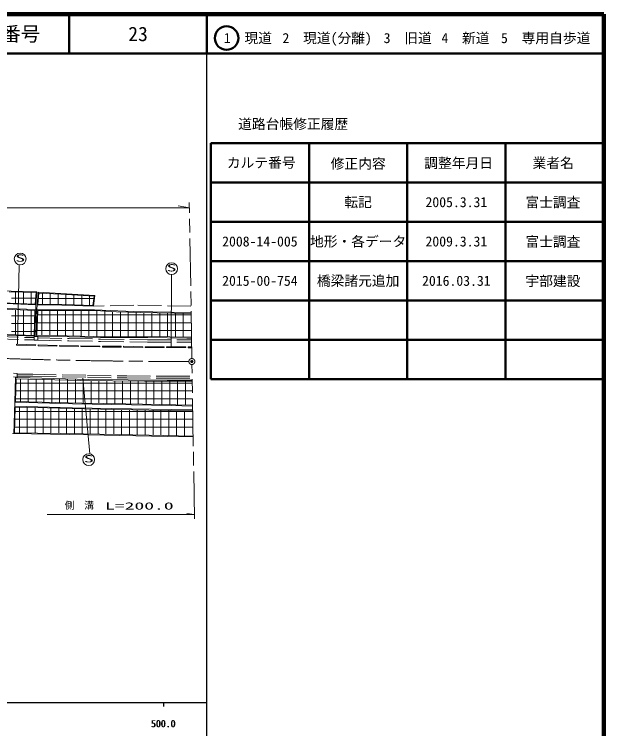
# Model space of a CAD drawing. Units: millimetres, scale not verified. Extents: x 40000 to 680000, y 20000 to 380000.
# Drawn here: x 529998 to 680000, y 198357 to 380000 of the extents above; entities that cross this region are included whole.
import ezdxf
from ezdxf.enums import TextEntityAlignment as Align

# ---------------------------------------------------------------- set-up
doc = ezdxf.new("R2010")
doc.units = ezdxf.units.MM
doc.header["$LTSCALE"] = 1000
doc.header["$PDMODE"] = 32
doc.header["$PDSIZE"] = 500
doc.linetypes.add('CHAIN', pattern=[18.5, 12, -1.5, 3.5, -1.5])
doc.linetypes.add('DASHED', pattern=[7.5, 6, -1.5])
for name, color, linetype, lineweight in [('M-BGD', 7, 'Continuous', 13), ('M-BMK', 2, 'CHAIN', 13), ('M-STR-HTXT', 7, 'Continuous', 13), ('M-TTL', 2, 'Continuous', 140), ('M-TTL-BAND', 7, 'Continuous', 25), ('M-TTL-FRAM', 2, 'Continuous', 50), ('M-TTL-LINE', 7, 'Continuous', 50)]:
    doc.layers.add(name, color=color, linetype=linetype, lineweight=lineweight)
doc.layers.add('M-OTRS', color=6, linetype='Continuous')
doc.layers.add('M-TTL-TXT', color=7, linetype='Continuous')
doc.styles.add('ＭＳ ゴシック', font='')
doc.styles.get('ＭＳ ゴシック').set_extended_font_data('MS Gothic')

msp = doc.modelspace()

# ---------------------------------------------------------------- linework, layer by layer
at = {"layer": 'M-BGD', "linetype": 'CHAIN'}
for p, q in [((575206, 292488), (574539, 332146)), ((575859, 251739), (575199, 290967))]:
    msp.add_line(p, q, dxfattribs=at)
at = {"layer": 'M-BGD'}
for p, q in [((535772, 309403), (518115, 309982)), ((535605, 309226), (528660, 309461)), ((530308, 309405), (530308, 306487)), ((532308, 309338), (532308, 306410)), ((534308, 309270), (534308, 306332)), ((535328, 306293), (535605, 309226)), ((535497, 306155), (535772, 309403)), ((535796, 306129), (536070, 309378)), ((536249, 309132), (535986, 306330)), ((536070, 309378), (550485, 308542)), ((541806, 308837), (536249, 309132)), ((537152, 309084), (537152, 306307)), ((539152, 308978), (539152, 306267)), ((541152, 308872), (541152, 306226)), ((550291, 308311), (541806, 308837)), ((529308, 307794), (531308, 307794)), ((531308, 307794), (533308, 307794)), ((533308, 307794), (535470, 307794)), ((536119, 307754), (538152, 307754)), ((538152, 307754), (540152, 307754)), ((540152, 307754), (542152, 307754)), ((542152, 307754), (544152, 307754)), ((543152, 308753), (543152, 306183)), ((544152, 307754), (546152, 307754)), ((545152, 308630), (545152, 306109)), ((546152, 307754), (548152, 307754)), ((547152, 308506), (547152, 306034)), ((548152, 307754), (550229, 307754)), ((549152, 308382), (549152, 305960)), ((550028, 305927), (550291, 308311)), ((550485, 308542), (550175, 305765)), ((522077, 305455), (535450, 304942)), ((522124, 306655), (535496, 306141)), ((535232, 304714), (523171, 305175)), ((526804, 306623), (535328, 306293)), ((535450, 304942), (535496, 306141)), ((535750, 304930), (535796, 306129)), ((535796, 306129), (542058, 306027)), ((535986, 306330), (542980, 306190)), ((542058, 306027), (550175, 305765)), ((542980, 306190), (550028, 305927)), ((529313, 303365), (531313, 303365)), ((530313, 304902), (530313, 302365)), ((531313, 303365), (533313, 303365)), ((532313, 304825), (532313, 302365)), ((533313, 303365), (535196, 303365)), ((534313, 304749), (534313, 302365)), ((535063, 298338), (535232, 304714)), ((535450, 304942), (535235, 298031)), ((535750, 304932), (535535, 298021)), ((541971, 304898), (535750, 304930)), ((536013, 304657), (535780, 298394)), ((535973, 303585), (538006, 303585)), ((536013, 304657), (550562, 304657)), ((537006, 304657), (537006, 302585)), ((538006, 303585), (540006, 303585)), ((539006, 304657), (539006, 302585)), ((540006, 303585), (542006, 303585)), ((541006, 304657), (541006, 302585)), ((550452, 304844), (541971, 304898)), ((542006, 303585), (544006, 303585)), ((543006, 304657), (543006, 302585)), ((544006, 303585), (546006, 303585)), ((545006, 304657), (545006, 302585)), ((546006, 303585), (548006, 303585)), ((547006, 304657), (547006, 302585)), ((548006, 303585), (550006, 303585)), ((549006, 304585), (549006, 302585)), ((550006, 303585), (552006, 303585)), ((560363, 304454), (550452, 304844)), ((550562, 304657), (555984, 304358)), ((551006, 304632), (551006, 302585)), ((552006, 303585), (554006, 303585)), ((553006, 304522), (553006, 302585)), ((554006, 303585), (556006, 303585)), ((555006, 304412), (555006, 302585)), ((555984, 304358), (562072, 304156)), ((556006, 303585), (558006, 303585)), ((557006, 304324), (557006, 302585)), ((558006, 303585), (560006, 303585)), ((559006, 304258), (559006, 302585)), ((560006, 303585), (562006, 303585)), ((574976, 304209), (560363, 304454)), ((561006, 304191), (561006, 302585)), ((562006, 303585), (564006, 303585)), ((562072, 304156), (575014, 303948)), ((563006, 304141), (563006, 302585)), ((564006, 303585), (566006, 303585)), ((565006, 304109), (565006, 302585)), ((566006, 303585), (568006, 303585)), ((567006, 304077), (567006, 302585)), ((568006, 303585), (570006, 303585)), ((569006, 304044), (569006, 302585)), ((570006, 303585), (572006, 303585)), ((571006, 304012), (571006, 302585)), ((572006, 303585), (575020, 303585)), ((573006, 303980), (573006, 303585)), ((573006, 303585), (573006, 300585)), ((575014, 303948), (574972, 303949)), ((530313, 302365), (530313, 300365)), ((532313, 302365), (532313, 300365)), ((534313, 302365), (534313, 300365)), ((535899, 301585), (538006, 301585)), ((537006, 302585), (537006, 300585)), ((538006, 301585), (540006, 301585)), ((539006, 302585), (539006, 300585)), ((540006, 301585), (542006, 301585)), ((541006, 302585), (541006, 300585)), ((542006, 301585), (544006, 301585)), ((543006, 302585), (543006, 300585)), ((544006, 301585), (546006, 301585)), ((545006, 302585), (545006, 300585)), ((546006, 301585), (548006, 301585)), ((547006, 302585), (547006, 300585)), ((548006, 301585), (550006, 301585)), ((549006, 302585), (549006, 300585)), ((550006, 301585), (552006, 301585)), ((551006, 302585), (551006, 300585)), ((552006, 301585), (554006, 301585)), ((553006, 302585), (553006, 300585)), ((554006, 301585), (556006, 301585)), ((555006, 302585), (555006, 300585)), ((556006, 301585), (558006, 301585)), ((557006, 302585), (557006, 300585)), ((558006, 301585), (560006, 301585)), ((559006, 302585), (559006, 300585)), ((560006, 301585), (562006, 301585)), ((561006, 302585), (561006, 300585)), ((562006, 301585), (564006, 301585)), ((563006, 302585), (563006, 300585)), ((564006, 301585), (566006, 301585)), ((565006, 302585), (565006, 300585)), ((566006, 301585), (568006, 301585)), ((567006, 302585), (567006, 300585)), ((568006, 301585), (570006, 301585)), ((569006, 302585), (569006, 300585)), ((570006, 301585), (572006, 301585)), ((571006, 302585), (571006, 300585)), ((572006, 301585), (575053, 301585)), ((529313, 301365), (531313, 301365)), ((530313, 300365), (530313, 298509)), ((531313, 301365), (533313, 301365)), ((532313, 300365), (532313, 298437)), ((533313, 301365), (535143, 301365)), ((534313, 300365), (534313, 298365)), ((537006, 300585), (537006, 298365)), ((539006, 300585), (539006, 298318)), ((541006, 300585), (541006, 298270)), ((543006, 300585), (543006, 298222)), ((545006, 300585), (545006, 298178)), ((547006, 300585), (547006, 298134)), ((549006, 300585), (549006, 298089)), ((551006, 300585), (551006, 298061)), ((553006, 300585), (553006, 298049)), ((555006, 300585), (555006, 298038)), ((557006, 300585), (557006, 298027)), ((559006, 300585), (559006, 298016)), ((561006, 300585), (561006, 298004)), ((563006, 300585), (563006, 297993)), ((565006, 300585), (565006, 297982)), ((567006, 300585), (567006, 297971)), ((569006, 300585), (569006, 297960)), ((571006, 300585), (571006, 297943)), ((573006, 300585), (573006, 297923)), ((518039, 298952), (535063, 298338)), ((535209, 298153), (525244, 298494)), ((529313, 299365), (531313, 299365)), ((531313, 299365), (533313, 299365)), ((533313, 299365), (535090, 299365)), ((535063, 298058), (535048, 297138)), ((536031, 298042), (535063, 298058)), ((543980, 298009), (535527, 298164)), ((535780, 298394), (543474, 298212)), ((535824, 299585), (538006, 299585)), ((536015, 297122), (536031, 298042)), ((538006, 299585), (540006, 299585)), ((540006, 299585), (542006, 299585)), ((542006, 299585), (544006, 299585)), ((543474, 298212), (550074, 298066)), ((551981, 297822), (543980, 298009)), ((544006, 299585), (546006, 299585)), ((546006, 299585), (548006, 299585)), ((548006, 299585), (550006, 299585)), ((550006, 299585), (552006, 299585)), ((550074, 298066), (569583, 297956)), ((552006, 299585), (554006, 299585)), ((554006, 299585), (556006, 299585)), ((556006, 299585), (558006, 299585)), ((558006, 299585), (560006, 299585)), ((560006, 299585), (562006, 299585)), ((562006, 299585), (564006, 299585)), ((564006, 299585), (566006, 299585)), ((566006, 299585), (568006, 299585)), ((568006, 299585), (570006, 299585)), ((569583, 297956), (575115, 297903)), ((570006, 299585), (572006, 299585)), ((572006, 299585), (575087, 299585)), ((575115, 297903), (575035, 297904)), ((530559, 296092), (530554, 295892)), ((535442, 295956), (530559, 296092)), ((535048, 297138), (536015, 297122)), ((564001, 297815), (551981, 297822)), ((573899, 297692), (564001, 297815)), ((575086, 297692), (573899, 297692)), ((530554, 295892), (535437, 295756)), ((535437, 295756), (535442, 295956)), ((536051, 295938), (536046, 295739)), ((536046, 295739), (540868, 295604)), ((540874, 295804), (536051, 295938)), ((540868, 295604), (540874, 295804)), ((541486, 295827), (541482, 295627)), ((541482, 295627), (546316, 295530)), ((546320, 295730), (541486, 295827)), ((546316, 295530), (546320, 295730)), ((546929, 295724), (546925, 295524)), ((546925, 295524), (551798, 295419)), ((551802, 295619), (546929, 295724)), ((551798, 295419), (551802, 295619)), ((552409, 295599), (552408, 295399)), ((552408, 295399), (557239, 295378)), ((557240, 295578), (552409, 295599)), ((557239, 295378), (557240, 295578)), ((557812, 295579), (557808, 295379)), ((557808, 295379), (562731, 295280)), ((562735, 295480), (557812, 295579)), ((562731, 295280), (562735, 295480)), ((563320, 295486), (563319, 295286)), ((563319, 295286), (568178, 295271)), ((568179, 295471), (563320, 295486)), ((568178, 295271), (568179, 295471)), ((573656, 295458), (568767, 295461)), ((568767, 295461), (568767, 295261)), ((568767, 295261), (573656, 295258)), ((573656, 295258), (573656, 295458)), ((575124, 295436), (574248, 295434)), ((574248, 295434), (574248, 295234)), ((574248, 295234), (575127, 295236)), ((529790, 287809), (530729, 287764)), ((530775, 288700), (529835, 288746)), ((530098, 281357), (530287, 287785)), ((530507, 287341), (530315, 281573)), ((546900, 286898), (530507, 287341)), ((530564, 287639), (530632, 287799)), ((534060, 287577), (530564, 287639)), ((530729, 287764), (530775, 288700)), ((531548, 287313), (531548, 285249)), ((533548, 287259), (533548, 285249)), ((549003, 287187), (534060, 287577)), ((535548, 287205), (535548, 285249)), ((537548, 287249), (537548, 285249)), ((539548, 287249), (539548, 285249)), ((541548, 287249), (541548, 285249)), ((543548, 287249), (543548, 285249)), ((545548, 287249), (545548, 285249)), ((547548, 287249), (547548, 285249)), ((558983, 287025), (549003, 287187)), ((568920, 286976), (558983, 287025)), ((575265, 287011), (568920, 286976)), ((530471, 286249), (532548, 286249)), ((531548, 285249), (531548, 283249)), ((532548, 286249), (534548, 286249)), ((533548, 285249), (533548, 283249)), ((534548, 286249), (536548, 286249)), ((535548, 285249), (535548, 283249)), ((536548, 286249), (538548, 286249)), ((537548, 285249), (537548, 283249)), ((538548, 286249), (540548, 286249)), ((539548, 285249), (539548, 283249)), ((540548, 286249), (542548, 286249)), ((541548, 285249), (541548, 283249)), ((542548, 286249), (544548, 286249)), ((543548, 285249), (543548, 283249)), ((544548, 286249), (546548, 286249)), ((545548, 285249), (545548, 283249)), ((546548, 286249), (548548, 286249)), ((563154, 286703), (546900, 286898)), ((547548, 285249), (547548, 283249)), ((548548, 286249), (550548, 286249)), ((549548, 286866), (549548, 285249)), ((549548, 285249), (549548, 283249)), ((550548, 286249), (552548, 286249)), ((551548, 286842), (551548, 285249)), ((551548, 285249), (551548, 283249)), ((552548, 286249), (554548, 286249)), ((553548, 286818), (553548, 285249)), ((553548, 285249), (553548, 283249)), ((554548, 286249), (556548, 286249)), ((555548, 286794), (555548, 285249)), ((555548, 285249), (555548, 283249)), ((556548, 286249), (558548, 286249)), ((557548, 286771), (557548, 285249)), ((557548, 285249), (557548, 283249)), ((558548, 286249), (560548, 286249)), ((559548, 286747), (559548, 285249)), ((559548, 285249), (559548, 283249)), ((560548, 286249), (562548, 286249)), ((561548, 286723), (561548, 285249)), ((561548, 285249), (561548, 283249)), ((562548, 286249), (564548, 286249)), ((575271, 286704), (563154, 286703)), ((563548, 286703), (563548, 285249)), ((563548, 285249), (563548, 283249)), ((564548, 286249), (566548, 286249)), ((565548, 286704), (565548, 285249)), ((565548, 285249), (565548, 283249)), ((566548, 286249), (568548, 286249)), ((567548, 286704), (567548, 285249)), ((567548, 285249), (567548, 283249)), ((568548, 286249), (570548, 286249)), ((569548, 286704), (569548, 285249)), ((569548, 285249), (569548, 283249)), ((570548, 286249), (572548, 286249)), ((571548, 286704), (571548, 285249)), ((571548, 285249), (571548, 283249)), ((572548, 286249), (575278, 286249)), ((573548, 286704), (573548, 285249)), ((573548, 285249), (573548, 283249)), ((530404, 284249), (532548, 284249)), ((532548, 284249), (534548, 284249)), ((534548, 284249), (536548, 284249)), ((536548, 284249), (538548, 284249)), ((538548, 284249), (540548, 284249)), ((540548, 284249), (542548, 284249)), ((542548, 284249), (544548, 284249)), ((544548, 284249), (546548, 284249)), ((546548, 284249), (548548, 284249)), ((548548, 284249), (550548, 284249)), ((550548, 284249), (552548, 284249)), ((552548, 284249), (554548, 284249)), ((554548, 284249), (556548, 284249)), ((556548, 284249), (558548, 284249)), ((558548, 284249), (560548, 284249)), ((560548, 284249), (562548, 284249)), ((562548, 284249), (564548, 284249)), ((564548, 284249), (566548, 284249)), ((566548, 284249), (568548, 284249)), ((568548, 284249), (570548, 284249)), ((570548, 284249), (572548, 284249)), ((572548, 284249), (575312, 284249)), ((530315, 281573), (547192, 281123)), ((530338, 282249), (532548, 282249)), ((531548, 283249), (531548, 281541)), ((532548, 282249), (534548, 282249)), ((533548, 283249), (533548, 281487)), ((534548, 282249), (536548, 282249)), ((535548, 283249), (535548, 281434)), ((536548, 282249), (538548, 282249)), ((537548, 283249), (537548, 281249)), ((538548, 282249), (540548, 282249)), ((539548, 283249), (539548, 281249)), ((540548, 282249), (542548, 282249)), ((541548, 283249), (541548, 281249)), ((542548, 282249), (544548, 282249)), ((543548, 283249), (543548, 281249)), ((544548, 282249), (546548, 282249)), ((545548, 283249), (545548, 281249)), ((546548, 282249), (548548, 282249)), ((547548, 283249), (547548, 281249)), ((548548, 282249), (550548, 282249)), ((549548, 283249), (549548, 281089)), ((550548, 282249), (552548, 282249)), ((551548, 283249), (551548, 281060)), ((552548, 282249), (554548, 282249)), ((553548, 283249), (553548, 281032)), ((554548, 282249), (556548, 282249)), ((555548, 283249), (555548, 281003)), ((556548, 282249), (558548, 282249)), ((557548, 283249), (557548, 280974)), ((558548, 282249), (560548, 282249)), ((559548, 283249), (559548, 280940)), ((560548, 282249), (562548, 282249)), ((561548, 283249), (561548, 280902)), ((562548, 282249), (564548, 282249)), ((563548, 283249), (563548, 280864)), ((564548, 282249), (566548, 282249)), ((565548, 283249), (565548, 280826)), ((566548, 282249), (568548, 282249)), ((567548, 283249), (567548, 280788)), ((568548, 282249), (570548, 282249)), ((569548, 283249), (569548, 280750)), ((570548, 282249), (572548, 282249)), ((571548, 283249), (571548, 280711)), ((572548, 282249), (575346, 282249)), ((573548, 283249), (573548, 280673)), ((530098, 281356), (529846, 273368)), ((530252, 280107), (530036, 273608)), ((544805, 279968), (530108, 280349)), ((544826, 280967), (530134, 281349)), ((530252, 280107), (535310, 279993)), ((531308, 280083), (531308, 278032)), ((533308, 280032), (533308, 278032)), ((535308, 279993), (535308, 278032)), ((535310, 279993), (547910, 279661)), ((537308, 279940), (537308, 278032)), ((539308, 279888), (539308, 278032)), ((541308, 279835), (541308, 278032)), ((543308, 279783), (543308, 278032)), ((559847, 279703), (544805, 279968)), ((559866, 280703), (544826, 280967)), ((545308, 279730), (545308, 278032)), ((547192, 281123), (558417, 280961)), ((558417, 280961), (575373, 280639)), ((569936, 280493), (559866, 280703)), ((575377, 280406), (569936, 280493)), ((530216, 279032), (532308, 279032)), ((531308, 278032), (531308, 276032)), ((532308, 279032), (534308, 279032)), ((533308, 278032), (533308, 276032)), ((534308, 279032), (536308, 279032)), ((535308, 278032), (535308, 276032)), ((536308, 279032), (538308, 279032)), ((537308, 278032), (537308, 276032)), ((538308, 279032), (540308, 279032)), ((539308, 278032), (539308, 276032)), ((540308, 279032), (542308, 279032)), ((541308, 278032), (541308, 276032)), ((542308, 279032), (544308, 279032)), ((543308, 278032), (543308, 276032)), ((544308, 279032), (546308, 279032)), ((545308, 278032), (545308, 276032)), ((546308, 279032), (548308, 279032)), ((547308, 279677), (547308, 278032)), ((547308, 278032), (547308, 276032)), ((547910, 279661), (564203, 279387)), ((548308, 279032), (550308, 279032)), ((549308, 279638), (549308, 278032)), ((549308, 278032), (549308, 276032)), ((550308, 279032), (552308, 279032)), ((551308, 279604), (551308, 278032)), ((551308, 278032), (551308, 276032)), ((552308, 279032), (554308, 279032)), ((553308, 279570), (553308, 278032)), ((553308, 278032), (553308, 276032)), ((554308, 279032), (556308, 279032)), ((555308, 279537), (555308, 278032)), ((555308, 278032), (555308, 276032)), ((556308, 279032), (558308, 279032)), ((557308, 279503), (557308, 278032)), ((557308, 278032), (557308, 276032)), ((558308, 279032), (560308, 279032)), ((559308, 279469), (559308, 278032)), ((559308, 278032), (559308, 276032)), ((569918, 279493), (559847, 279703)), ((560308, 279032), (562308, 279032)), ((561308, 279436), (561308, 278032)), ((561308, 278032), (561308, 276032)), ((561308, 278032), (561308, 276032)), ((562308, 279032), (564308, 279032)), ((563308, 279402), (563308, 278032)), ((563308, 278032), (563308, 276032)), ((564203, 279387), (575397, 279172)), ((564308, 279032), (566308, 279032)), ((565308, 279365), (565308, 278032)), ((565308, 278032), (565308, 276032)), ((566308, 279032), (568308, 279032)), ((567308, 279327), (567308, 278032)), ((567308, 278032), (567308, 276032)), ((568308, 279032), (570308, 279032)), ((569308, 279289), (569308, 278032)), ((569308, 278032), (569308, 276032)), ((575393, 279406), (569918, 279493)), ((570308, 279032), (572308, 279032)), ((571308, 279250), (571308, 278032)), ((571308, 278032), (571308, 276032)), ((572308, 279032), (575400, 279032)), ((573308, 279212), (573308, 278032)), ((573308, 278032), (573308, 276032)), ((530150, 277032), (532308, 277032)), ((532308, 277032), (534308, 277032)), ((534308, 277032), (536308, 277032)), ((536308, 277032), (538308, 277032)), ((538308, 277032), (540308, 277032)), ((540308, 277032), (542308, 277032)), ((542308, 277032), (544308, 277032)), ((544308, 277032), (546308, 277032)), ((546308, 277032), (548308, 277032)), ((548308, 277032), (550308, 277032)), ((550308, 277032), (552308, 277032)), ((552308, 277032), (554308, 277032)), ((554308, 277032), (556308, 277032)), ((556308, 277032), (558308, 277032)), ((558308, 277032), (560308, 277032)), ((560308, 277032), (562308, 277032)), ((560308, 277032), (562308, 277032)), ((562308, 277032), (564308, 277032)), ((564308, 277032), (566308, 277032)), ((566308, 277032), (568308, 277032)), ((568308, 277032), (570308, 277032)), ((570308, 277032), (572308, 277032)), ((572308, 277032), (575433, 277032)), ((530084, 275032), (532308, 275032)), ((531308, 276032), (531308, 273589)), ((532308, 275032), (534308, 275032)), ((533308, 276032), (533308, 273558)), ((534308, 275032), (536308, 275032)), ((535308, 276032), (535308, 273528)), ((536308, 275032), (538308, 275032)), ((537308, 276032), (537308, 273498)), ((538308, 275032), (540308, 275032)), ((539308, 276032), (539308, 273468)), ((540308, 275032), (542308, 275032)), ((541308, 276032), (541308, 273437)), ((542308, 275032), (544308, 275032)), ((543308, 276032), (543308, 273407)), ((544308, 275032), (546308, 275032)), ((545308, 276032), (545308, 273377)), ((546308, 275032), (548308, 275032)), ((547308, 276032), (547308, 273346)), ((548308, 275032), (550308, 275032)), ((549308, 276032), (549308, 273306)), ((550308, 275032), (552308, 275032)), ((551308, 276032), (551308, 273263)), ((552308, 275032), (554308, 275032)), ((553308, 276032), (553308, 273220)), ((554308, 275032), (556308, 275032)), ((555308, 276032), (555308, 273177)), ((556308, 275032), (558308, 275032)), ((557308, 276032), (557308, 273134)), ((558308, 275032), (560308, 275032)), ((559308, 276032), (559308, 273091)), ((560308, 275032), (562308, 275032)), ((560308, 275032), (562308, 275032)), ((561308, 276032), (561308, 273049)), ((561308, 276032), (561308, 274032)), ((562308, 275032), (564308, 275032)), ((563308, 276032), (563308, 273006)), ((564308, 275032), (566308, 275032)), ((565308, 276032), (565308, 272964)), ((566308, 275032), (568308, 275032)), ((567308, 276032), (567308, 272924)), ((568308, 275032), (570308, 275032)), ((569308, 276032), (569308, 272884)), ((570308, 275032), (572308, 275032)), ((571308, 276032), (571308, 272844)), ((572308, 275032), (575467, 275032)), ((573308, 276032), (573308, 272804)), ((548920, 273046), (529546, 273377)), ((530036, 273608), (547609, 273342)), ((547609, 273342), (564330, 272984)), ((568885, 272614), (548920, 273046)), ((564330, 272984), (575505, 272759)), ((575509, 272527), (568885, 272614)), ((575505, 272759), (575487, 272760))]:
    msp.add_line(p, q, dxfattribs=at)
at = {"layer": 'M-BGD', "linetype": 'DASHED'}
for p, q in [((560409, 306059), (550175, 305765)), ((574950, 305782), (560409, 306059)), ((525097, 298081), (535076, 297790)), ((525078, 297482), (535059, 297190)), ((536046, 297165), (543921, 296944)), ((536063, 297765), (543934, 297543)), ((543921, 296944), (551920, 296817)), ((543934, 297543), (551928, 297417)), ((551920, 296817), (563878, 296671)), ((551928, 297417), (563882, 297271)), ((563878, 296671), (573906, 296651)), ((563882, 297271), (573905, 297251)), ((573905, 297251), (575093, 297256)), ((573906, 296651), (575103, 296656)), ((530740, 287994), (534680, 287988)), ((530765, 288494), (534686, 288488)), ((534680, 287988), (548644, 287702)), ((534686, 288488), (548653, 288202)), ((548644, 287702), (558618, 287540)), ((548653, 288202), (558623, 288040)), ((558618, 287540), (568639, 287480)), ((558623, 288040), (568640, 287980)), ((568639, 287480), (575257, 287493)), ((568640, 287980), (575249, 287993))]:
    msp.add_line(p, q, dxfattribs=at)
at = {"layer": 'M-BMK', "color": 7, "linetype": 'Continuous'}
for p, q in [((567962, 291731), (570186, 291722)), ((573519, 291715), (574437, 291692))]:
    msp.add_line(p, q, dxfattribs=at)
at = {"layer": 'M-BMK'}
msp.add_circle((575186, 291717), 750, dxfattribs=at)
for points, knots in [([(490225, 294013), (490962, 293980), (491698, 293948), (492435, 293915), (493171, 293883), (493908, 293850), (494645, 293817), (495381, 293785), (496118, 293752), (496854, 293719), (501273, 293523), (505693, 293326), (510112, 293140), (516779, 292860), (523447, 292606), (530117, 292399), (536801, 292191), (543486, 292031), (550173, 291920), (554620, 291846), (559067, 291794), (563515, 291760), (564256, 291754), (564997, 291749), (565739, 291744), (566233, 291741), (566727, 291738), (567221, 291735), (567386, 291735), (567551, 291734), (567715, 291733), (567798, 291732), (567880, 291732), (567962, 291731)], [0, 0, 0, 0, 1, 1, 1, 2, 2, 2, 3, 3, 3, 4, 4, 4, 5, 5, 5, 6, 6, 6, 7, 7, 7, 8, 8, 8, 9, 9, 9, 10, 10, 10, 11, 11, 11, 11]), ([(570186, 291722), (570248, 291722), (570310, 291721), (570371, 291721), (570495, 291721), (570618, 291721), (570742, 291720), (571112, 291719), (571482, 291718), (571853, 291718), (572161, 291717), (572470, 291716), (572779, 291716), (572902, 291716), (573025, 291716), (573149, 291716), (573272, 291716), (573396, 291715), (573519, 291715)], [0, 0, 0, 0, 1, 1, 1, 2, 2, 2, 3, 3, 3, 4, 4, 4, 5, 5, 5, 6, 6, 6, 6])]:
    msp.add_open_spline(points, degree=3, knots=knots, dxfattribs=at)
msp.add_point((575186, 291717), dxfattribs=at)
at = {"layer": 'M-OTRS'}
msp.add_point((575186, 291717), dxfattribs=at)
at = {"layer": 'M-STR-HTXT'}
for p, q in [((451352, 330792), (574562, 330792)), ((574562, 330792), (571664, 331274)), ((531264, 316314), (530841, 296213)), ((569966, 313824), (569909, 295608)), ((549246, 268243), (547469, 287442)), ((538352, 252792), (575841, 252792)), ((575841, 252792), (573909, 253113))]:
    msp.add_line(p, q, dxfattribs=at)
for centre in [(531507, 317794), (570028, 315323), (548950, 266772)]:
    msp.add_circle(centre, 1500, dxfattribs=at)
at = {"layer": 'M-TTL'}
for p, q in [((680000, 380000), (40000, 380000)), ((680000, 20000), (680000, 380000))]:
    msp.add_line(p, q, dxfattribs=at)
at = {"layer": 'M-TTL-BAND'}
for p, q in [((579000, 20000), (579000, 370000)), ((40000, 205000), (579000, 205000)), ((568000, 205000), (568000, 204000))]:
    msp.add_line(p, q, dxfattribs=at)
at = {"layer": 'M-TTL-FRAM'}
for p, q in [((580000, 347197), (580000, 287197)), ((580000, 347197), (680000, 347197)), ((580000, 287197), (680000, 287197))]:
    msp.add_line(p, q, dxfattribs=at)
at = {"layer": 'M-TTL-LINE'}
for p, q in [((543997, 380000), (543997, 370000)), ((579000, 380000), (579000, 370000)), ((40000, 370000), (680000, 370000)), ((605000, 347197), (605000, 287197)), ((630000, 347197), (630000, 287197)), ((655000, 347197), (655000, 287197)), ((580000, 337197), (680000, 337197)), ((580000, 327197), (680000, 327197)), ((580000, 317197), (680000, 317197)), ((580000, 307197), (680000, 307197)), ((580000, 297197), (680000, 297197))]:
    msp.add_line(p, q, dxfattribs=at)
msp.add_circle((584031, 373958), 3000, dxfattribs=at)

# ---------------------------------------------------------------- texts
at = {"layer": 'M-STR-HTXT', "style": 'ＭＳ ゴシック', "width": 2}
for s, p in [('S', (530257, 316544)), ('S', (568778, 314073)), ('S', (547700, 265522)), ('L=200.0', (553098, 253526))]:
    msp.add_text(s, height=1833, dxfattribs=at).set_placement(p, align=Align.BOTTOM_LEFT)
at = {"layer": 'M-STR-HTXT', "style": 'ＭＳ ゴシック'}
msp.add_text('側\u3000溝', height=1833, dxfattribs=at).set_placement((546556, 253667), align=Align.BOTTOM_CENTER)
at = {"layer": 'M-TTL-BAND', "style": 'ＭＳ ゴシック'}
for p in [(567844, 198195), (568000, 198195)]:
    msp.add_text('500.0', height=1833, dxfattribs=at).set_placement(p, align=Align.BOTTOM_CENTER)
at = {"layer": 'M-TTL-TXT', "style": 'ＭＳ ゴシック'}
for s, height, p in [('図面番号', 3666, (526622, 375000)), ('23', 3666, (561497, 375000)), ('1\u3000現道', 2566, (589448, 373958)), ('2\u3000現道(分離)', 2566, (609619, 373958)), ('3\u3000旧道', 2566, (630121, 373958)), ('4\u3000新道', 2566, (644824, 373958)), ('5\u3000専用自歩道', 2566, (665228, 373958)), ('道路台帳修正履歴', 2566, (600968, 352113)), ('カルテ番号', 2566, (592839, 342277)), ('修正内容', 2566, (617509, 342023)), ('調整年月日', 2566, (643089, 342197)), ('業者名', 2566, (667134, 342197)), ('転記', 2566, (617500, 332245)), ('2005.3.31', 2566, (642500, 332245)), ('富士調査', 2566, (667077, 332189)), ('2008-14-005', 2566, (592500, 322245)), ('地形・各データ', 2566, (617500, 322245)), ('2009.3.31', 2566, (642500, 322245)), ('富士調査', 2566, (667077, 322189)), ('2015-00-754', 2566, (592500, 312245)), ('橋梁諸元追加', 2566, (617500, 312245)), ('2016.03.31', 2566, (642500, 312245)), ('宇部建設', 2566, (667077, 312189))]:
    msp.add_text(s, height=height, dxfattribs=at).set_placement(p, align=Align.MIDDLE_CENTER)

doc.saveas('drawing.dxf')
